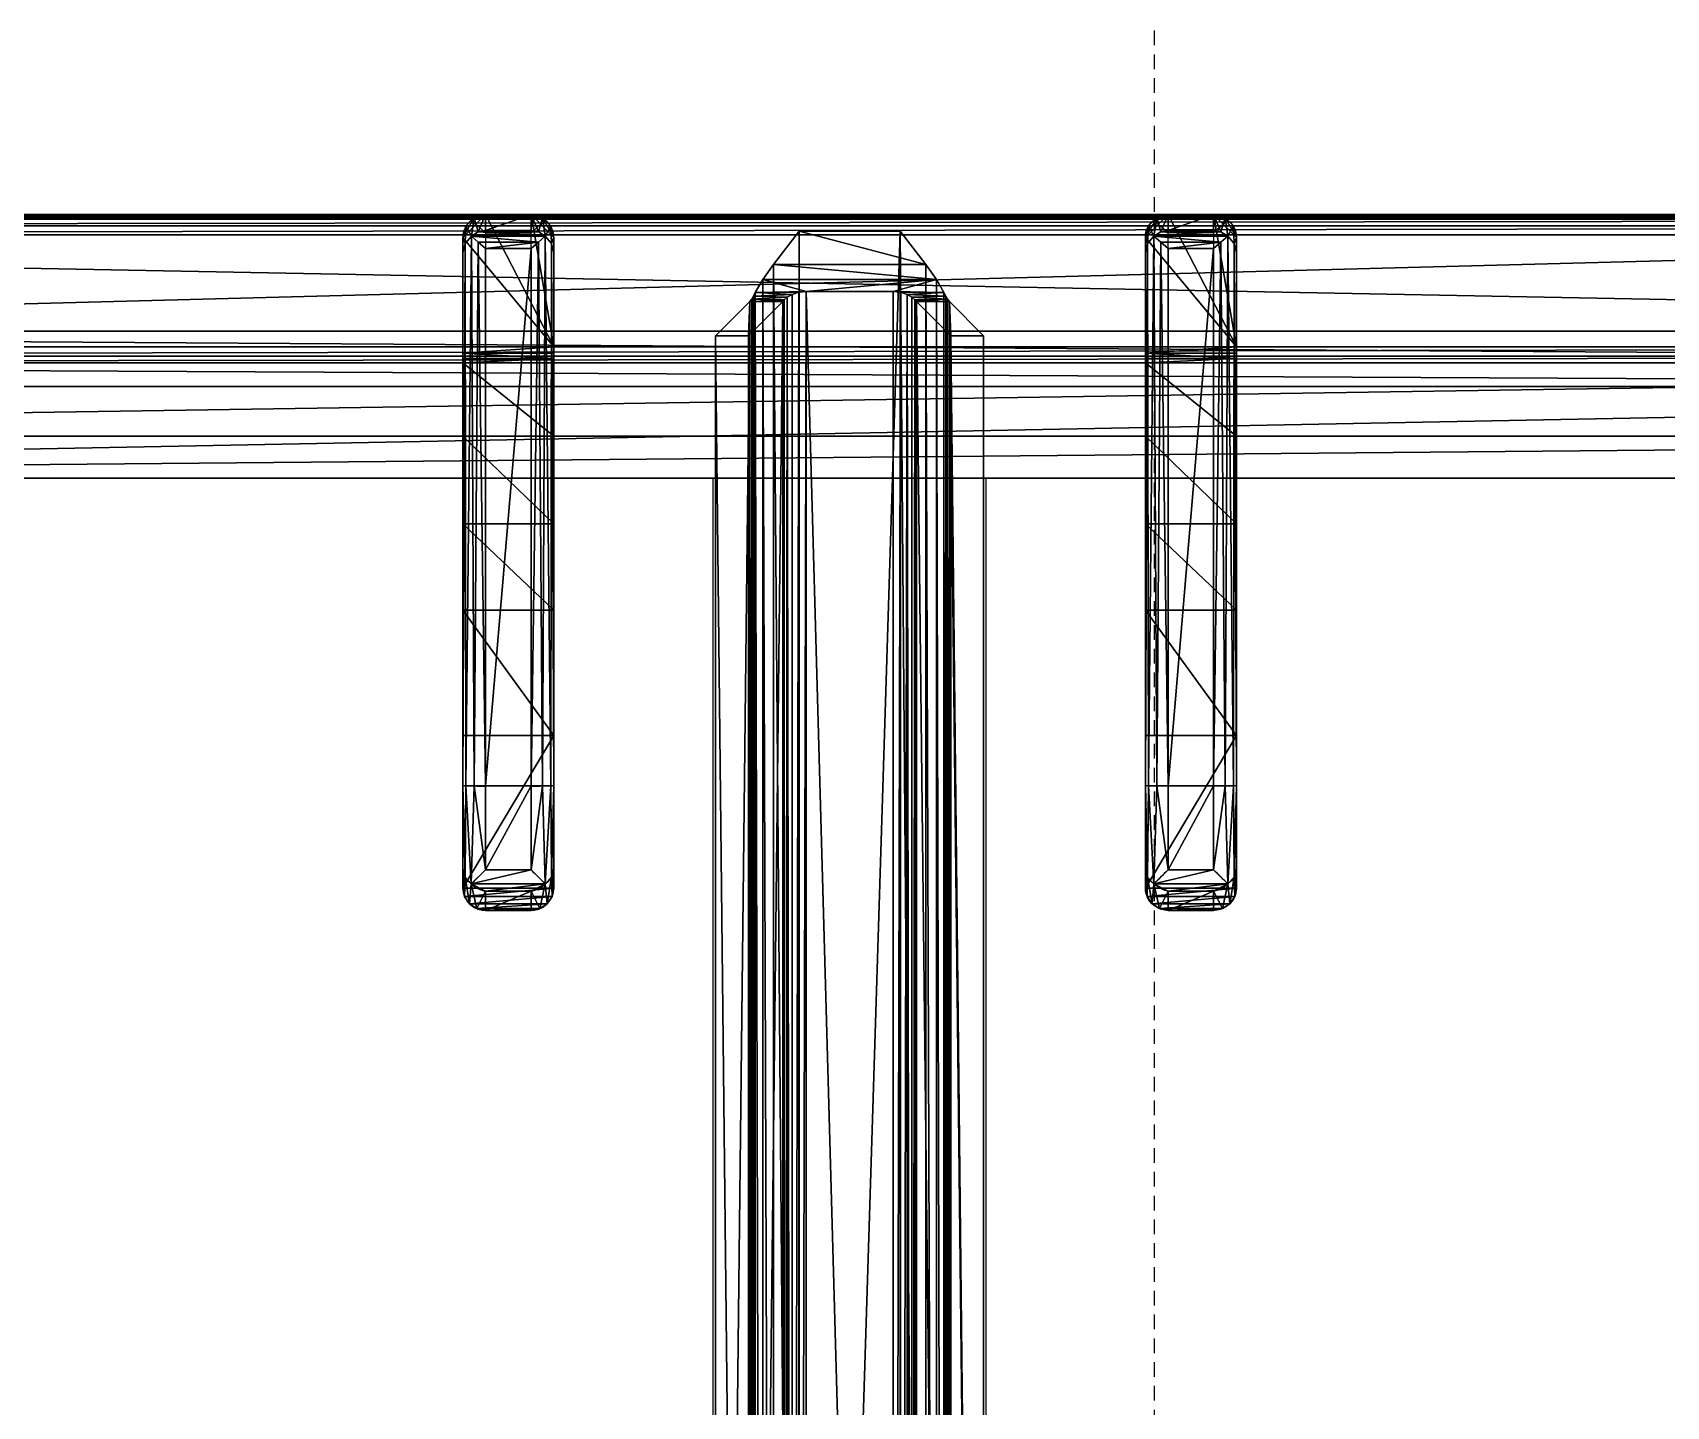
# Model space of a CAD drawing. Header units: millimetres. Extents: x 45 to 25350, y 77 to 5059.
# Drawn here: x 22177.87 to 22195.82, y 3884 to 3899.1 of the extents above; entities that cross this region are included whole.
import ezdxf

# ---------------------------------------------------------------- set-up
doc = ezdxf.new("R2010")
doc.units = ezdxf.units.MM
doc.header["$LTSCALE"] = 5
doc.linetypes.add('NASCOSTA', pattern=[0.375, 0.25, -0.125])
for name, color, linetype in [('200-EquipBlack-3d', 250, 'Continuous'), ('200-EquipInternal-2d', 252, 'Continuous'), ('200-EquipSteel-3d', 9, 'Continuous'), ('300-exhaust-2d', 70, 'Continuous')]:
    doc.layers.add(name, color=color, linetype=linetype)
doc.layers.add('200-InsPoint-3D', color=3, linetype='Continuous', plot=False)

# ---------------------------------------------------------------- blocks, each defined once
blk = doc.blocks.new('ELECTROLUX-MC7-BODY1200X250')
at = {"layer": '200-EquipSteel-3d'}
blk.add_3dface([(0, -655, 650), (0, -102, 650), (1200, -102, 650), (1200, -655, 650)], dxfattribs=at)
blk = doc.blocks.new('ELECTROLUX-MC7-TOPFYERBRURNERS6')
at = {"layer": '200-EquipInternal-2d'}
for p, q in [((380, -651.5), (380, -85.5)), ((308.09, -326), (305.96, -326)), ((308.09, -326), (317.24, -326)), ((317.24, -326), (377.53, -326)), ((303.52, -333.5), (303.52, -328.5)), ((303.52, -328.5), (305.63, -328.5)), ((305.63, -328.5), (305.63, -333.5)), ((317.19, -328.5), (307.98, -328.5)), ((307.98, -333.5), (307.98, -328.5)), ((317.19, -328.5), (317.19, -333.5)), ((378, -328.5), (317.19, -328.5)), ((378, -328.5), (378, -333.5)), ((380, -328.5), (380, -333.5)), ((380, -328.5), (380, -333.5)), ((305.63, -333.5), (303.52, -333.5)), ((307.98, -333.5), (317.19, -333.5)), ((317.19, -333.5), (378, -333.5)), ((305.96, -336), (308.09, -336)), ((317.24, -336), (308.09, -336)), ((377.53, -336), (317.24, -336)), ((205, -353.5), (351.02, -353.5)), ((205, -383.5), (351.02, -383.5)), ((305.96, -401), (308.09, -401)), ((317.24, -401), (308.09, -401)), ((377.53, -401), (317.24, -401)), ((303.52, -403.5), (303.52, -408.5)), ((305.63, -403.5), (303.52, -403.5)), ((305.63, -408.5), (305.63, -403.5)), ((307.98, -403.5), (317.19, -403.5)), ((307.98, -403.5), (307.98, -408.5)), ((317.19, -403.5), (378, -403.5)), ((317.19, -408.5), (317.19, -403.5)), ((378, -408.5), (378, -403.5)), ((380, -408.5), (380, -403.5)), ((380, -408.5), (380, -403.5)), ((303.52, -408.5), (305.63, -408.5)), ((317.19, -408.5), (307.98, -408.5)), ((378, -408.5), (317.19, -408.5)), ((308.09, -411), (305.96, -411)), ((308.09, -411), (317.24, -411)), ((317.24, -411), (377.53, -411))]:
    blk.add_line(p, q, dxfattribs=at)
blk.add_lwpolyline([(48.98, -112.48), (351.02, -112.48), (351.02, -624.52), (48.98, -624.52)], close=True, dxfattribs=at)
for centre, major_axis, ratio, start_param, end_param in [((308.09, -328.5), (0, 2.5), 0.84544, 0, 0.894481), ((317.24, -328.5), (0, 2.5), 0.02182, 0, 1.570796), ((377.53, -328.5), (0, 2.5), 0.948965, -0.895145, 0), ((308.09, -328.5), (1.92, 1.92), 0.8391, 1.592613, 2.268928), ((308.09, -328.5), (-2.5, 2.5), 0.02182, 0.872665, 1.54898), ((308.09, -333.5), (-1.92, 1.92), 0.8391, 0.872665, 1.54898), ((308.09, -333.5), (2.5, 2.5), 0.02182, 1.592613, 2.268928), ((317.24, -333.5), (0, 2.5), 0.02182, 1.570796, 3.141593), ((308.09, -333.5), (0, 2.5), 0.84544, 2.247111, 3.141593), ((377.53, -333.5), (0, 2.5), 0.948965, 3.141593, 4.036737)]:
    blk.add_ellipse(centre, major_axis=major_axis, ratio=ratio, start_param=start_param, end_param=end_param, dxfattribs=at)
at = {"layer": '200-EquipInternal-2d', "extrusion": (0, 0, -1)}
for centre, major_axis, ratio, start_param, end_param in [((308.09, -403.5), (1.92, 1.92), 0.8391, 4.014257, 4.690572), ((308.09, -403.5), (0, 2.5), 0.84544, -0.894481, 0), ((308.09, -403.5), (-2.5, 2.5), 0.02182, 4.734206, 5.410521), ((317.24, -403.5), (0, 2.5), 0.02182, 4.712389, 6.283185), ((377.53, -403.5), (0, 2.5), 0.948965, 0, 0.895145), ((308.09, -408.5), (-1.92, 1.92), 0.8391, 4.734206, 5.410521), ((308.09, -408.5), (2.5, 2.5), 0.02182, 4.014257, 4.690572), ((317.24, -408.5), (0, 2.5), 0.02182, 3.141593, 4.712389), ((308.09, -408.5), (0, 2.5), 0.84544, 3.141593, 4.036074), ((377.53, -408.5), (0, 2.5), 0.948965, 2.246448, 3.141593)]:
    blk.add_ellipse(centre, major_axis=major_axis, ratio=ratio, start_param=start_param, end_param=end_param, dxfattribs=at)
at = {"layer": '200-EquipInternal-2d'}
for points, knots in [([(305.96, -326), (305.81, -326), (305.65, -326.01), (305.34, -326.08), (305.18, -326.13), (304.88, -326.25), (304.74, -326.33), (304.47, -326.52), (304.35, -326.62), (304.13, -326.84), (304.03, -326.97), (303.85, -327.24), (303.77, -327.39), (303.65, -327.7), (303.6, -327.86), (303.54, -328.18), (303.52, -328.34), (303.52, -328.5)], [3.776921, 3.776921, 3.776921, 3.776921, 4.248957, 4.248957, 4.720993, 4.720993, 5.193029, 5.193029, 5.665065, 5.665065, 6.135831, 6.135831, 6.606596, 6.606596, 7.077361, 7.077361, 7.548126, 7.548126, 7.548126, 7.548126]), ([(379.38, -326.94), (379.21, -327.14), (379.01, -327.37), (378.67, -327.75), (378.53, -327.9), (378.26, -328.21), (378.13, -328.36), (378, -328.5)], [11.858599, 11.858599, 11.858599, 11.858599, 12.773425, 12.773425, 13.35037, 13.35037, 13.927314, 13.927314, 13.927314, 13.927314]), ([(380, -328.5), (379.99, -328.36), (379.97, -328.21), (379.91, -327.9), (379.86, -327.75), (379.69, -327.37), (379.55, -327.14), (379.38, -326.94)], [0, 0, 0, 0, 0.576945, 0.576945, 1.153889, 1.153889, 2.068716, 2.068716, 2.068716, 2.068716]), ([(303.52, -333.5), (303.52, -333.66), (303.54, -333.82), (303.6, -334.14), (303.65, -334.3), (303.77, -334.61), (303.85, -334.76), (304.03, -335.03), (304.13, -335.16), (304.35, -335.38), (304.47, -335.48), (304.74, -335.67), (304.88, -335.75), (305.18, -335.87), (305.34, -335.92), (305.65, -335.98), (305.81, -336), (305.96, -336)], [15.096253, 15.096253, 15.096253, 15.096253, 15.567018, 15.567018, 16.037783, 16.037783, 16.508548, 16.508548, 16.979314, 16.979314, 17.45135, 17.45135, 17.923386, 17.923386, 18.395422, 18.395422, 18.867458, 18.867458, 18.867458, 18.867458]), ([(378, -333.5), (378.13, -333.64), (378.26, -333.79), (378.53, -334.09), (378.67, -334.25), (379.01, -334.63), (379.21, -334.86), (379.38, -335.06)], [0, 0, 0, 0, 0.576945, 0.576945, 1.153889, 1.153889, 2.068716, 2.068716, 2.068716, 2.068716]), ([(379.38, -335.06), (379.55, -334.86), (379.69, -334.63), (379.86, -334.25), (379.91, -334.09), (379.97, -333.79), (379.99, -333.64), (380, -333.5)], [11.858599, 11.858599, 11.858599, 11.858599, 12.773425, 12.773425, 13.35037, 13.35037, 13.927314, 13.927314, 13.927314, 13.927314]), ([(303.52, -403.5), (303.52, -403.34), (303.54, -403.18), (303.6, -402.86), (303.65, -402.7), (303.77, -402.39), (303.85, -402.24), (304.03, -401.97), (304.13, -401.84), (304.35, -401.62), (304.47, -401.52), (304.74, -401.33), (304.88, -401.25), (305.18, -401.13), (305.34, -401.08), (305.65, -401.02), (305.81, -401), (305.96, -401)], [15.096253, 15.096253, 15.096253, 15.096253, 15.567018, 15.567018, 16.037783, 16.037783, 16.508548, 16.508548, 16.979314, 16.979314, 17.45135, 17.45135, 17.923386, 17.923386, 18.395422, 18.395422, 18.867458, 18.867458, 18.867458, 18.867458]), ([(378, -403.5), (378.13, -403.36), (378.26, -403.21), (378.53, -402.91), (378.67, -402.75), (379.01, -402.37), (379.21, -402.14), (379.38, -401.94)], [0, 0, 0, 0, 0.576945, 0.576945, 1.153889, 1.153889, 2.068716, 2.068716, 2.068716, 2.068716]), ([(379.38, -401.94), (379.55, -402.14), (379.69, -402.37), (379.86, -402.75), (379.91, -402.91), (379.97, -403.21), (379.99, -403.36), (380, -403.5)], [11.858599, 11.858599, 11.858599, 11.858599, 12.773425, 12.773425, 13.35037, 13.35037, 13.927314, 13.927314, 13.927314, 13.927314]), ([(305.96, -411), (305.81, -411), (305.65, -410.99), (305.34, -410.92), (305.18, -410.87), (304.88, -410.75), (304.74, -410.67), (304.47, -410.48), (304.35, -410.38), (304.13, -410.16), (304.03, -410.03), (303.85, -409.76), (303.77, -409.61), (303.65, -409.3), (303.6, -409.14), (303.54, -408.82), (303.52, -408.66), (303.52, -408.5)], [3.776921, 3.776921, 3.776921, 3.776921, 4.248957, 4.248957, 4.720993, 4.720993, 5.193029, 5.193029, 5.665065, 5.665065, 6.135831, 6.135831, 6.606596, 6.606596, 7.077361, 7.077361, 7.548126, 7.548126, 7.548126, 7.548126]), ([(379.38, -410.06), (379.21, -409.86), (379.01, -409.63), (378.67, -409.25), (378.53, -409.09), (378.26, -408.79), (378.13, -408.64), (378, -408.5)], [11.858599, 11.858599, 11.858599, 11.858599, 12.773425, 12.773425, 13.35037, 13.35037, 13.927314, 13.927314, 13.927314, 13.927314]), ([(380, -408.5), (379.99, -408.64), (379.97, -408.79), (379.91, -409.09), (379.86, -409.25), (379.69, -409.63), (379.55, -409.86), (379.38, -410.06)], [0, 0, 0, 0, 0.576945, 0.576945, 1.153889, 1.153889, 2.068716, 2.068716, 2.068716, 2.068716])]:
    blk.add_open_spline(points, degree=3, knots=knots, dxfattribs=at)
at = {"layer": '200-EquipSteel-3d', "invisible_edges": 13}
blk.add_3dface([(400, -655, 900), (379.66, -619.74, 900), (379.66, -117.26, 900), (400, -80.5, 900)], dxfattribs=at)
at = {"layer": '200-EquipBlack-3d'}
mesh = blk.add_polyface(dxfattribs=at)
corners = [(379.78, -85.71, 904.1), (380, -85.5, 900), (379.52, -84.72, 904.14), (379.73, -84.5, 900), (378, -83.5, 900), (378.78, -83.98, 904.14), (379, -83.77, 900), (377.79, -83.72, 904.1), (379.48, -85.71, 905.06), (379.29, -84.85, 905), (378.65, -85.21, 905.73), (378.76, -85.71, 905.75), (378.65, -84.21, 905), (377.79, -84.02, 905.06), (378.29, -84.85, 905.73), (377.79, -84.74, 905.75), (377.79, -85.71, 906), (22.21, -85.71, 906), (22.21, -84.74, 905.75), (22.21, -84.02, 905.06), (22.21, -83.72, 904.1), (22, -83.5, 900), (365.45, -638.95, 900), (22, -653.5, 900), (34.55, -638.95, 900), (365.45, -98.05, 900), (380, -651.5, 900), (34.55, -98.05, 900), (20, -85.5, 900), (21, -83.77, 900), (379.73, -652.5, 900), (379, -653.23, 900), (378, -653.5, 900), (20, -651.5, 900), (20.27, -652.5, 900), (21, -653.23, 900), (20.27, -84.5, 900), (21.22, -83.98, 904.14), (20.48, -84.72, 904.14), (20.22, -85.71, 904.1), (21.35, -84.21, 905), (21.71, -84.85, 905.73), (20.71, -84.85, 905), (20.52, -85.71, 905.06), (21.35, -85.21, 905.73), (21.24, -85.71, 905.75), (22.21, -651.29, 906), (21.24, -651.29, 905.75), (20.52, -651.29, 905.06), (20.22, -651.29, 904.1), (20.48, -652.28, 904.14), (21.22, -653.02, 904.14), (22.21, -653.28, 904.1), (20.71, -652.15, 905), (21.35, -651.79, 905.73), (21.35, -652.79, 905), (22.21, -652.98, 905.06), (21.71, -652.15, 905.73), (22.21, -652.26, 905.75), (35.55, -637.95, 899.73), (35.55, -99.05, 899.73), (36.28, -99.78, 899), (36.28, -637.22, 899), (38.88, -634.62, 902.5), (38.88, -102.38, 902.5), (36.31, -637.19, 905.06), (36.31, -99.81, 905.06), (32.81, -96.31, 906), (32.81, -640.69, 906), (48.98, -624.52, 885), (48.98, -112.48, 885), (44.36, -107.86, 885), (44.36, -629.14, 885), (377.79, -653.28, 904.1), (377.79, -652.98, 905.06), (377.79, -651.29, 906), (377.79, -652.26, 905.75), (363.72, -637.22, 899), (364.45, -637.95, 899.73), (364.45, -99.05, 899.73), (363.72, -99.78, 899), (367.19, -640.69, 906), (367.19, -96.31, 906), (378.78, -653.02, 904.14), (379.52, -652.28, 904.14), (379.78, -651.29, 904.1), (378.65, -652.79, 905), (378.29, -652.15, 905.73), (379.29, -652.15, 905), (379.48, -651.29, 905.06), (378.65, -651.79, 905.73), (378.76, -651.29, 905.75), (361.12, -634.62, 902.5), (351.02, -624.52, 885), (363.69, -637.19, 905.06), (355.64, -629.14, 885), (355.64, -107.86, 885), (351.02, -112.48, 885), (361.12, -102.38, 902.5), (363.69, -99.81, 905.06)]
mesh.append_faces([[corners[k] for k in face] for face in [(16, 10, 14), (17, 41, 44), (46, 54, 57), (75, 87, 90)]])
mesh.append_faces([[corners[k] for k in face] for face in [(4, 5, 6), (8, 10, 11), (16, 11, 10), (15, 16, 14), (7, 19, 13), (13, 18, 15), (28, 38, 36), (19, 41, 18), (17, 18, 41), (45, 17, 44), (39, 48, 43), (43, 47, 45), (23, 51, 35), (48, 54, 47), (46, 47, 54), (58, 46, 57), (52, 74, 56), (76, 56, 74), (26, 84, 30), (74, 87, 76), (85, 88, 84), (88, 87, 86), (75, 76, 87), (91, 75, 90), (85, 8, 89), (11, 89, 8)]], dxfattribs={"vtx0": -1})
mesh.append_faces([[corners[k] for k in face] for face in [(16, 15, 17), (22, 23, 24), (25, 26, 22), (27, 21, 25), (21, 28, 29), (6, 1, 4), (4, 25, 21), (24, 28, 27), (35, 33, 23), (26, 25, 1), (23, 22, 32), (17, 45, 46), (75, 81, 46), (81, 16, 82), (46, 67, 17), (17, 82, 16), (93, 72, 69), (72, 93, 95), (70, 71, 97), (97, 95, 93)]], dxfattribs={"vtx0": -1, "vtx1": -1})
mesh.append_faces([[corners[k] for k in face] for face in [(21, 27, 28), (4, 1, 25), (26, 32, 22), (24, 23, 33)]], dxfattribs={"vtx0": -1, "vtx1": -1, "vtx2": -1})
mesh.append_faces([[corners[k] for k in face] for face in [(17, 15, 18), (24, 33, 28), (46, 45, 47), (75, 58, 76), (16, 91, 11)]], dxfattribs={"vtx0": -1, "vtx2": -1})
mesh.append_faces([[corners[k] for k in face] for face in [(0, 1, 2), (5, 2, 6), (8, 0, 9), (5, 12, 2), (5, 7, 12), (12, 13, 14), (12, 14, 9), (2, 9, 0), (10, 9, 14), (19, 18, 13), (4, 21, 7), (30, 31, 26), (34, 33, 35), (20, 21, 37), (38, 37, 36), (19, 20, 40), (38, 42, 37), (38, 39, 42), (42, 43, 44), (42, 44, 40), (37, 40, 20), (41, 40, 44), (48, 47, 43), (28, 33, 39), (49, 33, 50), (51, 50, 35), (48, 49, 53), (51, 55, 50), (51, 52, 55), (55, 56, 57), (55, 57, 53), (50, 53, 49), (54, 53, 57), (24, 27, 59), (61, 62, 60), (63, 64, 65), (67, 68, 66), (69, 70, 63), (61, 71, 62), (73, 74, 52), (58, 56, 76), (32, 73, 23), (62, 77, 59), (22, 24, 78), (27, 25, 60), (80, 61, 79), (73, 32, 83), (84, 83, 30), (74, 73, 86), (88, 89, 90), (88, 86, 84), (83, 84, 86), (92, 93, 63), (68, 81, 65), (92, 63, 94), (72, 95, 62), (95, 96, 77), (98, 97, 92), (81, 82, 94), (98, 92, 99), (77, 80, 78), (25, 22, 79), (0, 8, 85), (91, 89, 11), (80, 96, 61), (70, 97, 64), (64, 98, 66), (82, 67, 99), (1, 0, 26)]], dxfattribs={"vtx1": -1})
mesh.append_faces([[corners[k] for k in face] for face in [(31, 32, 26), (75, 46, 58), (75, 16, 81), (81, 68, 46), (68, 67, 46), (67, 82, 17), (70, 69, 71), (72, 71, 69), (71, 96, 97), (96, 95, 97), (16, 75, 91)]], dxfattribs={"vtx1": -1, "vtx2": -1})
mesh.append_faces([[corners[k] for k in face] for face in [(1, 3, 2), (4, 7, 5), (2, 3, 6), (8, 9, 10), (7, 13, 12), (12, 9, 2), (13, 15, 14), (7, 20, 19), (21, 20, 7), (6, 3, 1), (28, 36, 29), (21, 29, 37), (28, 39, 38), (37, 29, 36), (19, 40, 41), (39, 43, 42), (42, 40, 37), (43, 45, 44), (39, 49, 48), (33, 49, 39), (33, 34, 50), (23, 52, 51), (50, 34, 35), (48, 53, 54), (52, 56, 55), (55, 53, 50), (56, 58, 57), (27, 60, 59), (62, 59, 60), (64, 66, 65), (68, 65, 66), (70, 64, 63), (71, 72, 62), (73, 52, 23), (77, 78, 59), (24, 59, 78), (25, 79, 60), (61, 60, 79), (32, 31, 83), (26, 85, 84), (83, 31, 30), (74, 86, 87), (73, 83, 86), (85, 89, 88), (88, 90, 87), (89, 91, 90), (93, 69, 63), (81, 94, 65), (63, 65, 94), (95, 77, 62), (96, 80, 77), (97, 93, 92), (82, 99, 94), (92, 94, 99), (80, 79, 78), (22, 78, 79), (96, 71, 61), (97, 98, 64), (98, 99, 66), (67, 66, 99), (0, 85, 26)]], dxfattribs={"vtx2": -1})
mesh = blk.add_polyface(dxfattribs=at)
corners = [(307.98, -333.5, 934.6), (306.44, -326.93, 933.98), (306.44, -335.06, 933.98), (307.98, -328.5, 934.6), (305.63, -328.5, 932.53), (305.63, -333.5, 932.53), (303.71, -334.46, 920.55), (303.52, -333.5, 920.59), (304.24, -335.27, 920.43), (307.18, -335.75, 933.14), (305.96, -336, 920), (308.09, -336, 932.1), (305.03, -335.81, 920.24), (303.52, -328.5, 920.59), (303.71, -327.54, 920.55), (307.18, -326.25, 933.14), (304.24, -326.73, 920.43), (305.03, -326.19, 920.24), (305.96, -326, 920), (308.09, -326, 932.1), (317.24, -336, 932.5), (322.73, -336, 912.68), (375.79, -336, 932.5), (346.02, -336, 885), (363.72, -336, 899), (336.51, -336, 900.63), (355.64, -336, 885), (364.17, -336, 899.53), (364.77, -336, 899.88), (377.5, -336, 900), (365.45, -336, 900), (322.73, -326, 912.68), (346.02, -326, 885), (336.51, -326, 900.63), (317.24, -326, 932.5), (377.5, -326, 900), (365.45, -326, 900), (375.79, -326, 932.5), (364.77, -326, 899.88), (364.17, -326, 899.53), (355.64, -326, 885), (363.72, -326, 899), (378.27, -328.5, 933.1), (380, -328.5, 900), (378.1, -327.7, 933.81), (378.75, -326.33, 900), (377.64, -326.94, 934.45), (379.66, -327.25, 900), (376.82, -326.25, 933.58), (380, -333.5, 900), (378.27, -333.5, 933.1), (379.66, -334.75, 900), (378.75, -335.66, 900), (317.19, -327.25, 934.67), (317.19, -328.5, 935), (317.21, -326.33, 933.75), (376.98, -327.7, 934.87), (376.27, -328.5, 935), (317.19, -333.5, 935), (376.27, -333.5, 935), (377.64, -335.06, 934.45), (376.98, -334.3, 934.87), (378.1, -334.3, 933.81), (376.82, -335.75, 933.58), (317.21, -335.66, 933.75), (317.19, -334.75, 934.67)]
mesh.append_faces([[corners[k] for k in face] for face in [(5, 6, 2), (5, 7, 6), (6, 8, 2), (13, 4, 14), (16, 14, 1), (1, 14, 4), (42, 43, 44), (45, 46, 47), (46, 45, 48), (46, 44, 47), (44, 43, 47), (1, 55, 15), (48, 55, 46), (46, 53, 56), (57, 56, 54), (50, 62, 49), (49, 62, 51), (63, 52, 60), (52, 51, 60), (60, 51, 62), (61, 65, 60), (59, 58, 61), (60, 64, 63), (9, 64, 2)]])
mesh.append_faces([[corners[k] for k in face] for face in [(0, 1, 2), (15, 16, 1), (16, 15, 17), (19, 17, 15), (32, 25, 33), (35, 48, 45), (35, 30, 36), (3, 53, 1), (53, 55, 1), (55, 53, 46), (58, 65, 61), (65, 64, 60), (64, 65, 2), (65, 0, 2)]], dxfattribs={"vtx0": -1})
mesh.append_faces([[corners[k] for k in face] for face in [(20, 21, 22), (23, 24, 25), (25, 22, 21), (30, 22, 28), (12, 17, 10), (17, 12, 16), (6, 14, 8), (8, 16, 12), (18, 34, 31), (37, 31, 34), (51, 29, 49), (49, 30, 43)]], dxfattribs={"vtx0": -1, "vtx1": -1})
mesh.append_faces([[corners[k] for k in face] for face in [(25, 28, 22), (37, 38, 33), (35, 43, 30)]], dxfattribs={"vtx0": -1, "vtx1": -1, "vtx2": -1})
mesh.append_faces([[corners[k] for k in face] for face in [(37, 33, 31), (33, 39, 41), (34, 15, 55), (34, 55, 48), (58, 54, 3), (54, 58, 59), (20, 63, 64), (20, 64, 9)]], dxfattribs={"vtx0": -1, "vtx2": -1})
mesh.append_faces([[corners[k] for k in face] for face in [(1, 4, 2), (2, 8, 9), (10, 11, 12), (12, 9, 8), (4, 13, 5), (18, 17, 19), (11, 10, 20), (29, 22, 30), (7, 13, 6), (10, 18, 21), (25, 21, 33), (19, 34, 18), (35, 36, 37), (40, 32, 41), (37, 48, 35), (43, 42, 49), (45, 47, 35), (19, 15, 34), (37, 34, 48), (0, 58, 3), (57, 54, 59), (42, 44, 50), (46, 60, 44), (60, 46, 61), (59, 61, 57), (62, 50, 44), (22, 29, 63), (22, 63, 20), (11, 20, 9), (26, 23, 40), (24, 26, 41), (36, 30, 38), (24, 41, 27), (39, 38, 27)]], dxfattribs={"vtx1": -1})
mesh.append_faces([[corners[k] for k in face] for face in [(10, 21, 20), (24, 27, 25), (27, 28, 25), (13, 14, 6), (14, 16, 8), (36, 38, 37), (38, 39, 33), (32, 33, 41), (47, 43, 35), (29, 30, 49), (3, 54, 53), (58, 0, 65)]], dxfattribs={"vtx1": -1, "vtx2": -1})
mesh.append_faces([[corners[k] for k in face] for face in [(0, 3, 1), (4, 5, 2), (11, 9, 12), (13, 7, 5), (23, 26, 24), (17, 18, 10), (18, 31, 21), (32, 23, 25), (21, 31, 33), (42, 50, 49), (51, 52, 29), (54, 56, 53), (46, 56, 61), (60, 62, 44), (61, 56, 57), (29, 52, 63), (23, 32, 40), (26, 40, 41), (30, 28, 38), (41, 39, 27), (38, 28, 27)]], dxfattribs={"vtx2": -1})
mesh = blk.add_polyface(dxfattribs=at)
corners = [(33.32, -379.61, 880), (366.68, -379.61, 880), (33.32, -383.23, 880), (366.68, -383.23, 880), (33.32, -353.77, 880), (366.68, -353.77, 880), (33.32, -357.39, 880), (366.68, -357.39, 880), (370.45, -357.54, 894.07), (29.55, -357.54, 894.07), (370.7, -357.75, 894.84), (28.97, -357.94, 895.59), (371.03, -357.94, 895.59), (29.3, -357.75, 894.84), (28.57, -358.13, 896.29), (371.43, -358.13, 896.29), (29.55, -361.16, 894.07), (370.45, -375.84, 894.07), (29.55, -375.84, 894.07), (370.5, -375.79, 894.26), (29.44, -375.74, 894.46), (370.56, -375.74, 894.46), (29.5, -375.79, 894.26), (29.37, -375.68, 894.65), (370.63, -375.68, 894.65), (29.55, -379.46, 894.07), (21.82, -362.96, 900), (25.49, -360.12, 899.11), (21.82, -374.04, 900), (25.49, -376.88, 899.11), (28.44, -363.73, 896.5), (27.13, -358.95, 897.99), (28.77, -362.18, 895.96), (29.07, -361.65, 895.39), (29.44, -361.26, 894.46), (29.5, -361.21, 894.26), (29.37, -361.32, 894.65), (28.53, -362.91, 896.36), (28.44, -373.27, 896.5), (28.53, -374.09, 896.36), (28.57, -378.87, 896.29), (28.77, -374.82, 895.96), (28.97, -379.06, 895.59), (29.3, -379.25, 894.84), (29.07, -375.35, 895.39), (27.13, -378.05, 897.99), (378.18, -362.96, 900), (374.51, -360.12, 899.11), (372.87, -358.95, 897.99), (370.45, -361.16, 894.07), (370.56, -361.26, 894.46), (370.5, -361.21, 894.26), (370.63, -361.32, 894.65), (370.93, -361.65, 895.39), (371.23, -362.18, 895.96), (371.47, -362.91, 896.36), (371.56, -363.73, 896.5), (371.56, -373.27, 896.5), (371.47, -374.09, 896.36), (370.93, -375.35, 895.39), (371.23, -374.82, 895.96), (370.45, -379.46, 894.07), (371.03, -379.06, 895.59), (370.7, -379.25, 894.84), (371.43, -378.87, 896.29), (372.87, -378.05, 897.99), (378.18, -374.04, 900), (374.51, -376.88, 899.11)]
mesh.append_faces([[corners[k] for k in face] for face in [(28, 27, 29), (39, 40, 38), (29, 31, 45), (26, 47, 27), (15, 31, 48), (48, 27, 47), (32, 55, 37), (56, 37, 55), (38, 58, 39), (60, 39, 58), (40, 65, 45), (66, 29, 67), (67, 45, 65), (48, 56, 15), (46, 67, 47), (47, 65, 48)]], dxfattribs={"vtx0": -1})
mesh.append_faces([[corners[k] for k in face] for face in [(8, 9, 10), (11, 12, 13), (13, 10, 9), (17, 18, 19), (20, 21, 22), (22, 19, 18), (11, 32, 14), (32, 11, 33), (9, 34, 13), (13, 33, 11), (40, 41, 42), (23, 43, 44), (43, 20, 25), (18, 25, 22), (22, 25, 20), (44, 42, 41), (6, 49, 16), (50, 35, 51), (35, 50, 34), (52, 34, 50), (51, 16, 49), (2, 61, 25), (62, 43, 63), (43, 62, 42), (64, 42, 62), (63, 25, 61), (56, 65, 57), (62, 60, 64), (60, 62, 59), (61, 21, 63), (63, 59, 62), (15, 54, 12), (52, 10, 53), (10, 50, 8), (49, 8, 51), (51, 8, 50), (53, 12, 54)]], dxfattribs={"vtx0": -1, "vtx1": -1})
mesh.append_faces([[corners[k] for k in face] for face in [(25, 18, 0), (38, 45, 31), (56, 48, 65), (8, 49, 7)]], dxfattribs={"vtx0": -1, "vtx2": -1})
mesh.append_faces([[corners[k] for k in face] for face in [(0, 1, 2), (4, 5, 6), (5, 4, 8), (14, 15, 11), (4, 6, 9), (1, 0, 17), (23, 24, 20), (2, 25, 0), (26, 27, 28), (14, 30, 31), (40, 45, 38), (27, 31, 29), (46, 47, 26), (31, 27, 48), (7, 49, 6), (36, 34, 52), (52, 53, 36), (54, 32, 53), (54, 55, 32), (30, 37, 56), (33, 36, 53), (57, 38, 56), (57, 58, 38), (59, 44, 60), (59, 24, 44), (41, 39, 60), (3, 61, 2), (40, 42, 64), (64, 65, 40), (29, 45, 67), (46, 26, 66), (67, 65, 47), (56, 55, 15), (5, 8, 7), (3, 1, 61)]], dxfattribs={"vtx1": -1})
mesh.append_faces([[corners[k] for k in face] for face in [(4, 9, 8), (15, 12, 11), (12, 10, 13), (6, 16, 9), (0, 18, 17), (24, 21, 20), (21, 19, 22), (16, 35, 9), (35, 34, 9), (34, 36, 13), (36, 33, 13), (32, 37, 14), (30, 38, 31), (39, 41, 40), (23, 20, 43), (43, 42, 44), (35, 16, 51), (43, 25, 63), (17, 19, 61), (19, 21, 61), (21, 24, 63), (24, 59, 63), (60, 58, 64), (55, 54, 15), (52, 50, 10), (10, 12, 53), (1, 17, 61)]], dxfattribs={"vtx1": -1, "vtx2": -1})
mesh.append_faces([[corners[k] for k in face] for face in [(1, 3, 2), (5, 7, 6), (37, 30, 14), (15, 14, 31), (32, 33, 53), (38, 30, 56), (24, 23, 44), (44, 41, 60), (66, 28, 29), (26, 28, 66), (46, 66, 67), (65, 64, 57), (58, 57, 64)]], dxfattribs={"vtx2": -1})
mesh = blk.add_polyface(dxfattribs=at)
corners = [(307.98, -408.5, 934.6), (306.44, -401.94, 933.98), (306.44, -410.07, 933.98), (307.98, -403.5, 934.6), (305.63, -403.5, 932.53), (305.63, -408.5, 932.53), (303.71, -409.46, 920.55), (303.52, -408.5, 920.59), (304.24, -410.27, 920.43), (307.18, -410.75, 933.14), (305.96, -411, 920), (308.09, -411, 932.1), (305.03, -410.81, 920.24), (303.52, -403.5, 920.59), (303.71, -402.54, 920.55), (307.18, -401.25, 933.14), (304.24, -401.73, 920.43), (305.03, -401.19, 920.24), (305.96, -401, 920), (308.09, -401, 932.1), (317.24, -411, 932.5), (322.73, -411, 912.68), (375.79, -411, 932.5), (346.02, -411, 885), (363.72, -411, 899), (336.51, -411, 900.63), (355.64, -411, 885), (364.17, -411, 899.53), (364.77, -411, 899.88), (377.5, -411, 900), (365.45, -411, 900), (322.73, -401, 912.68), (346.02, -401, 885), (336.51, -401, 900.63), (317.24, -401, 932.5), (377.5, -401, 900), (365.45, -401, 900), (375.79, -401, 932.5), (364.77, -401, 899.88), (364.17, -401, 899.53), (355.64, -401, 885), (363.72, -401, 899), (378.27, -403.5, 933.1), (380, -403.5, 900), (378.1, -402.7, 933.81), (378.75, -401.34, 900), (377.64, -401.94, 934.45), (379.66, -402.25, 900), (376.82, -401.25, 933.58), (380, -408.5, 900), (378.27, -408.5, 933.1), (379.66, -409.75, 900), (378.75, -410.67, 900), (317.19, -402.25, 934.67), (317.19, -403.5, 935), (317.21, -401.34, 933.75), (376.98, -402.7, 934.87), (376.27, -403.5, 935), (317.19, -408.5, 935), (376.27, -408.5, 935), (377.64, -410.06, 934.45), (376.98, -409.3, 934.87), (378.1, -409.3, 933.81), (376.82, -410.75, 933.58), (317.21, -410.67, 933.75), (317.19, -409.75, 934.67)]
mesh.append_faces([[corners[k] for k in face] for face in [(5, 6, 2), (5, 7, 6), (6, 8, 2), (13, 4, 14), (16, 14, 1), (1, 14, 4), (42, 43, 44), (45, 46, 47), (46, 45, 48), (46, 44, 47), (44, 43, 47), (1, 55, 15), (48, 55, 46), (46, 53, 56), (57, 56, 54), (50, 62, 49), (49, 62, 51), (63, 52, 60), (52, 51, 60), (60, 51, 62), (61, 65, 60), (59, 58, 61), (60, 64, 63), (9, 64, 2)]])
mesh.append_faces([[corners[k] for k in face] for face in [(0, 1, 2), (15, 16, 1), (16, 15, 17), (19, 17, 15), (32, 25, 33), (35, 48, 45), (35, 30, 36), (3, 53, 1), (53, 55, 1), (55, 53, 46), (58, 65, 61), (65, 64, 60), (64, 65, 2), (65, 0, 2)]], dxfattribs={"vtx0": -1})
mesh.append_faces([[corners[k] for k in face] for face in [(20, 21, 22), (23, 24, 25), (25, 22, 21), (30, 22, 28), (12, 17, 10), (17, 12, 16), (6, 14, 8), (8, 16, 12), (18, 34, 31), (37, 31, 34), (51, 29, 49), (49, 30, 43)]], dxfattribs={"vtx0": -1, "vtx1": -1})
mesh.append_faces([[corners[k] for k in face] for face in [(25, 28, 22), (37, 38, 33), (35, 43, 30)]], dxfattribs={"vtx0": -1, "vtx1": -1, "vtx2": -1})
mesh.append_faces([[corners[k] for k in face] for face in [(37, 33, 31), (33, 39, 41), (34, 15, 55), (34, 55, 48), (58, 54, 3), (54, 58, 59), (20, 63, 64), (20, 64, 9)]], dxfattribs={"vtx0": -1, "vtx2": -1})
mesh.append_faces([[corners[k] for k in face] for face in [(1, 4, 2), (2, 8, 9), (10, 11, 12), (12, 9, 8), (4, 13, 5), (18, 17, 19), (11, 10, 20), (29, 22, 30), (7, 13, 6), (10, 18, 21), (25, 21, 33), (19, 34, 18), (35, 36, 37), (40, 32, 41), (37, 48, 35), (43, 42, 49), (45, 47, 35), (19, 15, 34), (37, 34, 48), (0, 58, 3), (57, 54, 59), (42, 44, 50), (46, 60, 44), (60, 46, 61), (59, 61, 57), (62, 50, 44), (22, 29, 63), (22, 63, 20), (11, 20, 9), (26, 23, 40), (24, 26, 41), (36, 30, 38), (24, 41, 27), (39, 38, 27)]], dxfattribs={"vtx1": -1})
mesh.append_faces([[corners[k] for k in face] for face in [(10, 21, 20), (24, 27, 25), (27, 28, 25), (13, 14, 6), (14, 16, 8), (36, 38, 37), (38, 39, 33), (32, 33, 41), (47, 43, 35), (29, 30, 49), (3, 54, 53), (58, 0, 65)]], dxfattribs={"vtx1": -1, "vtx2": -1})
mesh.append_faces([[corners[k] for k in face] for face in [(0, 3, 1), (4, 5, 2), (11, 9, 12), (13, 7, 5), (23, 26, 24), (17, 18, 10), (18, 31, 21), (32, 23, 25), (21, 31, 33), (42, 50, 49), (51, 52, 29), (54, 56, 53), (46, 56, 61), (60, 62, 44), (61, 56, 57), (29, 52, 63), (23, 32, 40), (26, 40, 41), (30, 28, 38), (41, 39, 27), (38, 28, 27)]], dxfattribs={"vtx2": -1})
blk = doc.blocks.new('E7GCGL6C00')
for name in ['ELECTROLUX-MC7-BODY1200X250', 'ELECTROLUX-MC7-TOPFYERBRURNERS6']:
    blk.add_blockref(name, (0, 0))
blk = doc.blocks.new('E7BAPP00RH')
at = {"layer": '200-EquipSteel-3d'}
for points in [[(0, -102, 650), (1600, -102, 650), (1600, -655, 650), (0, -655, 650)], [(21, -655, 245), (1579, -655, 245), (1579, -102, 245), (21, -102, 245)], [(21, -655, 200), (1579, -655, 200), (1579, -102, 200), (21, -102, 200)], [(1579, -655, 605), (21, -655, 605), (21, -102, 605), (1579, -102, 605)]]:
    blk.add_3dface(points, dxfattribs=at)
blk = doc.blocks.new('EP1124T')
at = {"layer": '300-exhaust-2d', "linetype": 'NASCOSTA'}
blk.add_lwpolyline([(1051, -140), (1051, -402), (1349, -402), (1349, -140)], close=True, dxfattribs=at)
at = {"layer": '200-InsPoint-3D', "flags": 9}
blk.add_attdef('DISTANG', (0, 0), '', height=1, dxfattribs=at)

msp = doc.modelspace()

# ---------------------------------------------------------------- hatches: boundary and pattern name
at = {"ltscale": 0.5}
h = msp.add_hatch(dxfattribs=at)
h.set_pattern_fill('ANSI31', color=251, scale=30)
h.set_pattern_definition([(45, (24280.266, 18410.9967), (-2.6516504, 2.6516504), [])])
h.paths.add_polyline_path([(21763.422, 4094.474), (22023.384, 4098.963), (22023.021, 4119.96), (21730.1, 4114.902), (21721.79, 4595.08, -0.130845), (22999.271, 4233.912, -0.490921), (22999.351, 4233.948, -0.006684), (23000.203, 4268.186, 0.132238), (21691.262, 4625.367), (21711.964, 3429.136), (22159.106, 3170.979), (22174.106, 3196.96), (22030.234, 3280.024), (22097.77, 3397), (22270.975, 3297), (22270.985, 3297.017), (22281.975, 3316.053), (22090.583, 3426.553), (22020.057, 3425.335), (21775.094, 3421.105, -0.000011), (21771.021, 3655.54), (22030.982, 3660.029), (22030.618, 3681.026), (21770.657, 3676.536, -0.000019)])

# ---------------------------------------------------------------- block references
at = {"zscale": 0.1, "rotation": 90}
for name, p, xscale, yscale in [('EP1124T', (22149.998, 3679.097), 0.1666666666675383, 0.09999999999854481), ('E7BAPP00RH', (22149.998, 3859.097), 0.1, 0.1), ('E7GCGL6C00', (22149.998, 3859.097), 0.09999999999999432, 0.09999999999999432)]:
    msp.add_blockref(name, p, dxfattribs=dict(at, xscale=xscale, yscale=yscale))

doc.saveas('drawing.dxf')
